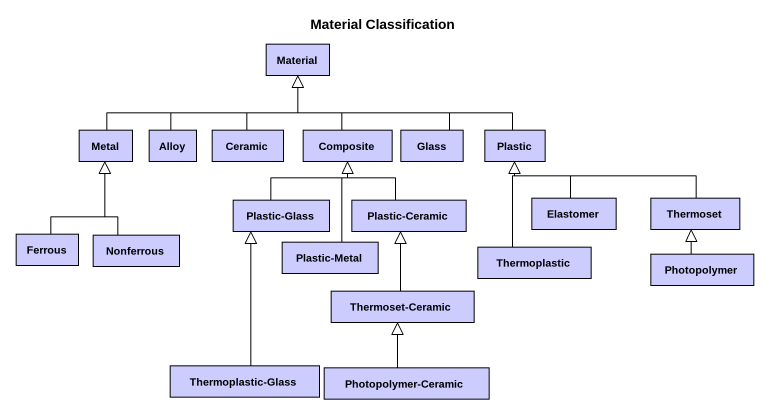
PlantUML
@startuml
title Material Classification
hide circle
hide empty members
class Material #CCCCFF
class Metal #CCCCFF
class Alloy #CCCCFF
class Ceramic #CCCCFF
class Composite #CCCCFF
class Glass #CCCCFF
class Plastic #CCCCFF
class "Plastic-Glass" as Plastic_Glass #CCCCFF
class "Plastic-Ceramic" as Plastic_Ceramic #CCCCFF
class Elastomer #CCCCFF
class Thermoset #CCCCFF
class Ferrous #CCCCFF
class Nonferrous #CCCCFF
class "Plastic-Metal" as Plastic_Metal #CCCCFF
class Thermoplastic #CCCCFF
class Photopolymer #CCCCFF
class "Thermoset-Ceramic" as Thermoset_Ceramic #CCCCFF
class "Thermoplastic-Glass" as Thermoplastic_Glass #CCCCFF
class "Photopolymer-Ceramic" as Photopolymer_Ceramic #CCCCFF
Metal -right-|> Material
Alloy -up-|> Material
Ceramic -up-|> Material
Composite -up-|> Material
Glass -up-|> Material
Plastic -left-|> Material
Plastic_Glass -up-|> Composite
Plastic_Ceramic -up-|> Composite
Elastomer -up-|> Plastic
Thermoset -left-|> Plastic
Ferrous -up-|> Metal
Nonferrous -up-|> Metal
Plastic_Metal -up-|> Composite
Thermoplastic -up-|> Plastic
Photopolymer -up-|> Thermoset
Thermoset_Ceramic -up-|> Plastic_Ceramic
Thermoplastic_Glass -up-|> Plastic_Glass
Photopolymer_Ceramic -up-|> Thermoset_Ceramic
@enduml
